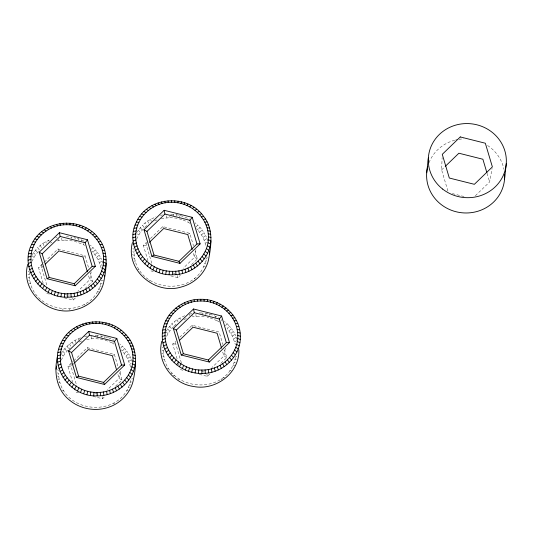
<?xml version="1.0" encoding="UTF-8"?>
<svg xmlns="http://www.w3.org/2000/svg" width="533" height="533" viewBox="0 0 533 533"><rect width="100%" height="100%" fill="white"/><g stroke="black" fill="none" stroke-linecap="round" stroke-linejoin="round"><path stroke-width="0.4" stroke-dasharray="2.67 2" d="M57.218 240.896L65.066 240.03L65.086 238.664M161.233 218.657L169.847 217.617L169.867 216.258M192.739 315.503L192.906 316.849L199.209 316.309L199.229 314.943M103.529 280.118L101.463 280.431C94.021 322.738 27.19 315.296 29.322 272.376M207.623 257.819L206.244 258.019C198.922 299.912 132.857 293.19 134.083 250.717M235.446 357.443C227.384 398.711 162.172 391.442 163.438 349.408M41.747 264.395L41.607 267.646L47.21 286.474M71.109 363.08L70.969 366.338L76.805 385.952M151.758 263.282L146.395 245.24L146.562 241.169M181.353 362.76L175.757 343.925L175.89 340.674M447.907 191.027L441.617 169.894L442.13 157.615M62.874 310.046L62.941 308.913M97.712 337.482L97.885 335.437L107.866 337.509M173.132 216.385L173.305 214.339L176.689 214.752L183.285 216.411L189.495 219.123M202.493 315.07L202.667 313.031L206.051 313.444L212.647 315.096L218.856 317.815M71.695 238.511L71.908 237.165L66.478 236.672M101.057 337.202L101.27 335.85M176.476 216.105L176.689 214.752M206.051 313.444L205.525 316.815L199.209 316.309M91.176 271.863L89.751 279.718L77.818 291.251M120.398 371.334L119.112 378.41L107.18 389.936M195.964 249.457L194.532 257.312L183.199 268.266M225.326 348.142L223.893 356.004L211.961 367.53M475.363 195.744L489.64 181.94L492.086 168.495M57.311 372.9L58.61 373.32C59.283 414.841 123.683 420.197 130.825 379.116M74.94 239.184L75.24 237.858L71.908 237.165M104.301 337.875L104.601 336.543M179.721 216.778L180.021 215.445M209.083 315.463L209.382 314.137M78.111 240.123L78.504 238.817L75.24 237.858M80.949 241.949L81.669 240.05L78.504 238.817M215.092 318.234L215.812 316.329M31.847 261.43L35.524 254.821L39.522 250.204L37.683 247.545L42.833 243.381L50.555 239.39M61.208 360.121L64.886 353.512L70.036 347.869M136.635 239.024L140.306 232.415L144.31 227.791L142.471 225.139L147.614 220.975L155.962 216.731M84.654 245.407L83.301 244.6L83.868 243.374M114.015 344.098L112.663 343.292L113.229 342.066M190.108 223.4L188.082 222.194L188.649 220.968M219.469 322.092L217.444 320.879L218.01 319.653M166.576 336.316L169.667 331.1L173.665 326.482L171.833 323.831L176.976 319.66L185.324 315.416M221.108 320.726L221.755 319.54M31.6 255.24L37.683 247.545M136.381 232.834L142.471 225.139M60.962 353.932C65.379 346.517 72.435 340.774 80.543 337.829M165.743 331.519L171.833 323.831M91.403 249.397L92.882 247.399L90.337 245.227M196.184 226.991L197.663 224.993L195.125 222.814M120.764 348.089L122.244 346.09L119.698 343.912M225.546 325.683L227.025 323.684L224.486 321.506M101.277 268.445L98.299 259.864L93.088 252.282L95.22 249.777L92.882 247.399M205.878 245.307L203.08 237.451L197.87 229.87L200.002 227.371L197.663 224.993M130.638 367.137L127.66 358.549L122.45 350.967L124.582 348.469L122.244 346.09M227.025 323.684L229.363 326.063L227.231 328.561L232.441 336.143L235.426 344.724M95.054 254.661L97.332 252.342L95.22 249.777M199.835 232.255L202.114 229.93L200.002 227.371M124.416 353.352L126.694 351.027L124.582 348.469M229.197 330.946L231.475 328.621L229.363 326.063M43.166 283.236L38.563 267.753L43.859 262.636M44.446 262.069L57.984 248.984L85.013 255.767L88.698 268.152M43.4 265.914L41.607 267.646L38.563 267.753M64.446 297.887L73.188 300.079L75.539 297.807M84.96 288.706L92.615 281.311L90.077 272.796M147.947 260.83L143.344 245.347L146.289 242.502M150.406 238.518L162.772 226.578L189.795 233.354L193.479 245.74M72.761 382.701L67.924 366.444L73.221 361.321M73.807 360.754L87.345 347.676L114.375 354.452L117.826 366.064M73.954 363.453L70.969 366.338L67.924 366.444M170.813 275.881L177.969 277.673L180.327 275.394M191.507 264.595L197.397 258.905L195.091 251.163M93.008 396.379L102.549 398.771L104.901 396.492M115.501 386.258L121.977 380.002L119.439 371.488M177.083 358.742L172.705 344.032L175.65 341.193M179.768 337.209L192.127 325.263L219.156 332.046L222.841 344.431M199.382 374.366L207.33 376.365L210.275 373.52M220.869 363.279L226.758 357.596L224.453 349.855M441.617 169.894L444.595 167.022M96.793 257.199L99.198 255.06L97.332 252.342M201.574 234.786L203.986 232.654L202.114 229.93M126.154 355.884L128.56 353.752L126.694 351.027M230.936 333.478L233.347 331.339L231.475 328.621M144.883 227.285L146.615 225.752L144.943 222.947M174.244 325.969L175.977 324.444L174.304 321.639M149.007 281.277L149.953 280.445M178.368 379.969L179.315 379.136M98.299 259.864L100.817 257.925L99.198 255.06M203.08 237.451L205.598 235.519L203.986 232.654M127.66 358.549L130.179 356.617L128.56 353.752M232.441 336.143L234.96 334.204L233.347 331.339M99.551 262.642L102.163 260.91L100.817 257.925M204.332 240.23L206.951 238.504L205.598 235.519M128.913 361.327L131.524 359.602L130.179 356.617M233.694 338.921L236.312 337.189L234.96 334.204M83.661 256.566L85.013 255.767M188.442 234.16L189.795 233.354M113.023 355.258L114.375 354.452M100.55 265.507L101.89 264.748M205.332 243.101L206.677 242.342M129.912 364.199L131.251 363.439M234.693 341.793L236.705 340.654M173.218 375.925L174.404 375.279M170.933 373.6L172.232 373.067M50.482 243.008L51.941 242.428M154.537 220.895L157.448 219.729M79.117 341.993L82.029 340.827M183.898 319.58L186.81 318.421L186.47 317.122M55.698 237.765L57.024 237.485M160.48 215.359L162.472 214.932M84.401 336.596L87.052 336.03M189.841 314.05L191.833 313.624M86.579 339.588C95.347 337.642 104.761 339.048 112.663 343.292M137.681 269.751L139.16 269.458M167.042 368.443L168.521 368.15M62.261 390.849L63.74 390.556M235.606 356.71L236.985 356.504M131.511 379.016L132.89 378.81M205.605 260.963L206.957 260.864M100.817 283.369L102.169 283.276M234.966 359.648L236.319 359.555M130.179 382.061L131.531 381.961M143.344 245.347L146.395 245.24M172.705 344.032L175.757 343.925M204.692 263.835L206.011 263.848M99.911 286.248L101.23 286.254M234.054 362.527L235.373 362.533M129.272 384.933L130.592 384.946M170.58 214.239L173.305 214.339M169.847 217.617L176.163 218.124L182.306 219.669M65.066 240.03L74.487 241.176L83.301 244.6M199.262 312.898L202.667 313.031M95.16 335.337L97.885 335.437M134.156 261.057L135.409 261.15M29.375 283.469L30.621 283.556M163.518 359.748L164.77 359.835M58.737 382.154L59.982 382.248M203.519 266.62L205.438 266.786M98.738 289.026L100.017 289.139M232.881 365.312L234.8 365.478M128.1 387.718L129.379 387.831M133.397 258.012L134.676 258.212M28.615 280.418L29.895 280.618M162.758 356.704L164.037 356.903M57.977 379.11L59.256 379.309M97.312 291.704L98.945 291.984M126.674 390.389L128.306 390.676M207.077 317.135L208.63 317.461M132.277 254.761L134.216 255.227M28.142 277.327L29.435 277.633M161.639 353.452L163.578 353.919M57.504 376.018L58.797 376.325M452.377 193.599L464.383 196.61M172.419 272.823L174.824 273.422M150.946 270.891L153.331 271.49M65.226 294.622L70.043 295.835M49.342 294.096L46.158 293.303L45.698 291.751M201.78 371.508L204.186 372.114M180.307 369.582L184.278 370.582M95.394 393.514L98.598 394.32M78.704 392.788L75.519 391.988L75.06 390.442M229.796 370.528L231.342 370.935M210.149 317.908L217.444 320.879M132.73 251.803L134.036 252.222M27.949 274.209L29.248 274.628M162.092 350.487L163.398 350.907M183.046 219.956L188.082 222.194M108.499 337.755L114.069 340.221M132.83 248.678L134.129 249.211M28.049 271.09L29.342 271.623M162.192 347.369L163.484 347.902M57.411 369.775L58.703 370.308M81.669 240.05L84.707 241.536M197.397 258.905L194.532 257.312L193.133 252.602M92.615 281.311L89.751 279.718L88.351 275.015M226.758 357.596L223.893 356.004L222.494 351.294M121.977 380.002L119.112 378.41L117.713 373.7M194.125 278.493L195.364 279.232M223.487 377.184L224.726 377.924M221.002 379.023L222.114 379.849M84.207 304.37L85.187 305.276M113.569 403.055L114.548 403.967M137.514 233.894L138.64 234.953M166.309 332.052L168.002 333.645M32.167 255.773L33.859 257.366M61.522 354.458L63.22 356.051M196.784 228.764L197.87 229.87M91.996 251.17L93.088 252.282M121.357 349.861L122.45 350.967M138.167 230.103L140.306 232.415M167.529 328.788L169.667 331.1M33.386 252.509L35.524 254.821M62.747 351.2L64.886 353.512M140.206 227.531L142.198 230.016M169.567 326.216L171.559 328.708M35.418 249.937L37.417 252.429M64.779 348.629L66.778 351.114M67.045 346.237L68.884 348.888M40.162 245.36L41.827 248.165M69.523 344.045L70.776 346.15M147.614 220.975L148.727 223.18M176.976 319.66L178.089 321.865M42.833 243.381L43.946 245.586M72.195 342.073L73.307 344.278M162.772 226.578L163.384 227.871M192.127 325.263L192.746 326.562M57.984 248.984L58.603 250.283M87.345 347.676L87.965 348.968M150.459 219.23L151.425 221.521M179.821 317.915L180.467 319.447M45.678 241.636L46.324 243.168M75.04 340.327L76.006 342.619M206.951 238.504L207.75 240.809M236.312 337.189L237.112 339.501M102.163 260.91L103.235 263.988M131.524 359.602L132.331 361.907M48.676 240.136L49.109 241.402M78.038 338.821L78.471 340.087M487.082 173.332L489.64 181.94M178.462 363.386L178.921 364.938M69.277 308.9L69.517 310.033M206.891 374.173L207.33 376.365M177.529 275.488L177.969 277.673M102.103 396.585L102.549 398.771M72.748 297.894L73.188 300.079M189.182 314.19L189.435 315.516M58.597 239.224L58.763 240.57M195.937 314.41L196.044 316.449M166.576 215.718L166.682 217.757M91.116 336.136L91.263 338.855M61.795 238.131L61.901 240.17M429.052 162.585A39.056 37.037 6.3 0 1 454.989 140.146M455.642 139.979A39.056 37.037 6.3 0 1 457.634 139.553M458.973 139.326A39.056 37.037 6.3 0 1 463.71 138.88M487.562 145.496A39.056 37.037 6.3 0 1 503.971 169.381"/><path stroke-width="0.8" d="M27.836 264.188C19.688 291.664 49.955 317.715 76.326 309.46C89.158 306.255 100.157 296.082 103.529 283.176C106.487 268.519 109.005 251.343 98.832 238.744C82.768 215.892 43.12 218.637 31.574 244.52C19.088 268.725 41.501 298.633 67.744 297.154L67.798 293.75C86.459 294.263 104.288 278.226 103.609 259.145C103.615 239.957 85.527 224.213 66.752 224.733C48.09 224.22 30.261 240.256 30.941 259.338C30.934 278.526 49.023 294.269 67.798 293.75M60.396 355.018L57.611 355.651C53.673 372.021 56.185 390.223 70.383 400.829C81.076 409.271 96.08 411.703 108.919 407.165C121.397 402.921 131.424 391.822 133.576 378.71C136.648 363.986 137.401 346.503 126.081 334.877C108.925 314.563 71.988 318.561 60.929 343.212C48.45 367.417 70.862 397.325 97.106 395.846L97.159 392.435C115.821 392.948 133.65 376.918 132.97 357.836C132.977 338.648 114.888 322.898 96.113 323.424C77.452 322.911 59.623 338.941 60.302 358.029C60.296 377.211 78.384 392.961 97.159 392.435M132.444 242.568C124.982 269.865 155.063 295.175 181.107 287.047C193.939 283.849 204.945 273.676 208.31 260.77C211.268 246.113 213.786 228.93 203.613 216.338C187.549 193.479 147.901 196.231 136.355 222.114C123.869 246.319 146.282 276.227 172.525 274.748L172.579 271.337C191.247 271.85 209.069 255.82 208.396 236.739C208.403 217.551 190.308 201.8 171.533 202.327C152.871 201.814 135.049 217.844 135.722 236.932C135.715 256.113 153.804 271.863 172.579 271.337M201.887 373.433C221.935 373.986 241.083 356.764 240.356 336.27C240.363 315.656 220.929 298.746 200.761 299.306C180.714 298.753 161.572 315.976 162.292 336.476C162.285 357.083 181.72 373.999 201.887 373.433L201.94 370.029C220.609 370.542 238.431 354.512 237.758 335.424C237.765 316.242 219.669 300.492 200.894 301.018C182.233 300.499 164.411 316.535 165.083 335.617C165.077 354.805 183.165 370.548 201.94 370.029M104.608 276.814L104.661 275.195M209.396 254.401L209.496 251.17M238.857 349.861C239.743 372.973 215.632 390.962 193.599 386.485C172.839 383.773 156.236 362.007 161.805 341.26M69.923 224.859L70.023 223.16M99.285 323.544L99.385 321.845M174.704 202.447L174.804 200.748M204.066 301.138L204.166 299.439M64.34 297.021L64.626 293.623M93.701 395.713L93.988 392.315M169.121 274.615L169.414 271.217M198.483 373.307L198.769 369.902M426.7 172.792L428.392 157.501M504.564 179.048L506.25 163.758M56.112 369.242L56.505 366.038M67.744 297.154C86.639 297.581 104.954 282.47 106.114 263.215L103.515 262.156M97.106 395.846C116.001 396.266 134.316 381.155 135.475 361.907L132.877 360.841M172.525 274.748C191.427 275.168 209.736 260.057 210.895 240.809L208.303 239.743M60.955 296.608L61.482 293.237M90.317 395.299L90.843 391.928M165.736 274.202L166.263 270.831M195.098 372.893L195.624 369.522M73.068 225.246L73.407 223.574M102.429 323.931L102.769 322.258M177.855 202.833L178.189 201.161M207.217 301.525L207.55 299.852M57.624 295.922L58.377 292.597M86.979 394.607L87.738 391.282M162.405 273.509L163.158 270.184M191.767 372.201L192.52 368.876M54.359 294.956L55.339 291.698M83.721 393.647L84.7 390.389M159.14 272.55L160.12 269.292M188.502 371.235L189.481 367.977M76.172 225.885L76.739 224.26M105.534 324.577L106.1 322.951M180.96 203.479L181.526 201.854M210.322 302.164L210.888 300.545M51.195 293.723L52.394 290.552M80.556 392.415L81.756 389.243M155.976 271.317L157.175 268.146M185.337 370.009L186.537 366.837M48.15 292.244L49.556 289.172M77.512 390.929L78.917 387.864M152.931 269.831L154.343 266.767M182.293 368.523L183.705 365.451M79.21 226.785L80.003 225.226M108.572 325.47L109.365 323.917M183.992 204.372L184.784 202.82M213.353 303.064L214.146 301.505M45.252 290.512L46.864 287.56M74.613 389.203L76.219 386.252M150.04 268.106L151.645 265.154M179.394 366.791L181.007 363.846M42.52 288.553L44.319 285.735M147.308 266.14L149.1 263.329M71.882 387.238L73.681 384.426M176.67 364.832L178.462 362.014M82.155 227.931L83.168 226.458M186.943 205.518L187.949 204.046M111.517 326.616L112.53 325.143M216.305 304.21L217.311 302.737M39.982 286.374L41.954 283.709M144.763 263.962L146.735 261.303M69.343 385.059L71.309 382.401M174.124 362.653L176.097 359.988M47.097 278.732L49.216 277.453L74.214 283.723L92.182 266.36L85.147 242.728L87.452 239.75L59.383 232.708L39.202 252.202L47.097 278.732L75.166 285.775L95.347 266.28L87.452 239.75M151.878 256.326L153.997 255.041L178.995 261.31L196.963 243.954L189.935 220.322L192.233 217.337L164.164 210.295L143.99 229.79L151.878 256.326L179.954 263.369L200.128 243.874L192.233 217.337M76.459 377.424L78.578 376.138L103.575 382.408L121.537 365.052L114.508 341.42L116.814 338.435L88.744 331.393L68.564 350.887L76.459 377.424L104.528 384.466L124.709 364.972L116.814 338.435M181.24 355.018L183.359 353.732L208.356 360.002L226.325 342.639L219.296 319.014L221.595 316.029L193.526 308.987L173.345 328.481L181.24 355.018L209.316 362.054L229.49 342.566L221.595 316.029M37.643 283.996L39.775 281.497M142.424 261.583L144.556 259.085M67.005 382.681L69.137 380.182M171.786 360.275L173.918 357.776M84.994 229.31L86.213 227.937M189.775 206.904L190.994 205.531M114.355 328.002L115.574 326.629M219.136 305.589L220.356 304.223M35.531 281.437L37.81 279.112M140.312 259.025L142.591 256.706M64.893 380.122L67.171 377.804M169.674 357.716L171.952 355.391M49.216 277.453L42.18 253.821L60.149 236.459L59.383 232.708M45.192 264.188L58.91 250.93L82.981 256.966L87.419 271.877M153.997 255.041L146.968 231.409L164.93 214.053L164.164 210.295M149.373 242.355L163.691 228.524L187.763 234.56L192.2 249.464M78.578 376.138L71.542 352.506L89.511 335.15L88.744 331.393M74.553 362.873L88.271 349.621L112.343 355.658L116.547 369.782M183.359 353.732L176.33 330.1L194.292 312.738L193.526 308.987M179.335 340.467L193.053 327.209L217.124 333.252L221.561 348.156M445.188 166.449L458.88 153.218L482.891 159.247L486.849 172.552M33.659 278.712L36.071 276.58M138.44 256.306L140.852 254.168M63.021 377.404L65.432 375.265M167.802 354.991L170.214 352.859M87.692 230.922L89.111 229.67M192.473 208.51L193.892 207.264M117.047 329.607L118.473 328.361M221.835 307.201L223.254 305.949M32.047 275.847L34.565 273.909M136.828 253.441L139.346 251.503M61.408 374.539L63.927 372.6M166.189 352.126L168.708 350.194M90.23 232.748L91.843 231.628M195.011 210.335L196.624 209.222M119.592 331.433L121.198 330.32M224.373 309.027L225.985 307.914M30.694 272.863L33.306 271.13M135.482 250.457L138.094 248.724M60.056 371.554L62.667 369.822M164.844 349.148L167.455 347.416M29.628 269.785L32.313 268.266M134.409 247.372L137.094 245.86M58.99 368.47L61.675 366.957M163.771 346.064L166.456 344.545M92.602 234.773L94.381 233.807M197.383 212.367L199.169 211.401M121.957 333.465L123.743 332.499M226.745 311.052L228.53 310.093M28.842 266.627L31.58 265.327M133.623 244.221L136.361 242.921M58.204 365.318L60.942 364.019M162.985 342.912L165.723 341.606M94.774 236.985L96.72 236.186M199.555 214.579L201.501 213.78M124.136 335.677L126.081 334.877M228.917 313.271L230.862 312.465M28.349 263.422L31.121 262.343M133.13 241.016L135.908 239.937M57.711 362.114L60.482 361.034M162.492 339.708L165.263 338.628M28.149 260.197L30.941 259.338M132.93 237.785L135.722 236.932M57.511 358.882L60.302 358.029M162.292 336.476L165.083 335.617M96.739 239.37L98.832 238.744M201.521 216.964L203.613 216.338M126.101 338.062L128.193 337.436M230.882 315.649L232.974 315.03M28.249 256.966L31.034 256.326M133.03 234.553L135.815 233.92M162.392 333.245L165.177 332.612M203.266 219.496L205.485 219.063M98.478 241.902L100.704 241.469M232.628 318.188L234.846 317.748M127.84 340.594L130.065 340.161M133.43 231.349L136.181 230.936M28.649 253.755L31.4 253.342M162.792 330.034L165.543 329.627M58.01 352.446L60.762 352.033M204.765 222.161L207.097 221.921M99.984 244.574L102.316 244.334M234.127 320.853L236.459 320.613M129.346 343.259L131.678 343.019M134.116 228.191L136.828 227.997M29.335 250.597L32.04 250.403M163.478 326.876L166.183 326.682M58.697 349.288L61.402 349.095M196.963 243.954L200.128 243.874M92.182 266.36L95.347 266.28M226.325 342.639L229.49 342.566M121.537 365.052L124.709 364.972M206.024 224.939L208.45 224.906M101.243 247.352L103.668 247.319M235.386 323.631L237.811 323.598M130.605 346.037L133.03 346.004M135.096 225.099L137.734 225.119M30.314 247.512L32.953 247.532M164.457 323.791L167.096 323.811M59.676 346.197L62.314 346.217M207.017 227.811L209.522 227.991M102.236 250.217L104.734 250.397M236.379 326.496L238.877 326.676M131.598 348.908L134.096 349.088M136.355 222.114L138.906 222.334M31.574 244.52L34.125 244.747M165.716 320.799L168.268 321.026M60.929 343.212L63.487 343.432M207.75 230.749L210.302 231.142M102.969 253.155L105.521 253.555M237.112 329.434L239.663 329.834M132.331 351.847L134.882 352.24M137.88 219.236L140.326 219.663M33.099 241.649L35.544 242.069M167.242 317.928L169.687 318.354M62.461 340.334L64.906 340.76M208.21 233.727L210.795 234.347M103.429 256.14L106.014 256.759M237.571 332.419L240.156 333.038M132.79 354.825L135.375 355.444M164.93 214.053L189.935 220.322M60.149 236.459L85.147 242.728M194.292 312.738L219.296 319.014M89.511 335.15L114.508 341.42M139.673 216.505L141.991 217.118M34.885 238.917L37.21 239.53M169.034 315.196L171.353 315.809M64.246 337.602L66.572 338.215M208.396 236.739L210.995 237.578M103.609 259.145L106.214 259.984M237.758 335.424L240.356 336.27M132.97 357.836L135.575 358.676M141.705 213.94L143.89 214.726M36.924 236.346L39.102 237.132M171.066 312.624L173.245 313.417M66.285 335.037L68.464 335.823M237.665 338.435L240.256 339.501M143.97 211.548L145.995 212.5M39.189 233.954L41.214 234.913M173.332 310.233L175.357 311.192M68.544 332.645L70.576 333.598M207.93 242.728L210.502 244.014M103.149 265.141L105.714 266.427M237.292 341.42L239.857 342.706M132.51 363.826L135.076 365.112M143.99 229.79L146.968 231.409M39.202 252.202L42.18 253.821M173.345 328.481L176.33 330.1M68.564 350.887L71.542 352.506M146.448 209.356L148.301 210.462M207.29 245.673L209.809 247.179M175.81 308.047L177.662 309.153M236.652 344.358L239.17 345.864M41.661 231.762L43.519 232.868M102.509 268.079L105.028 269.585M71.022 330.453L72.881 331.559M131.871 366.771L134.389 368.27M206.378 248.545L208.829 250.263M235.739 347.236L238.191 348.948M101.596 270.951L104.048 272.669M130.958 369.642L133.41 371.361M149.12 207.377L150.786 208.623M178.482 306.069L180.147 307.314M44.332 229.79L46.005 231.029M73.694 328.475L75.366 329.72M205.212 251.329L207.577 253.255M234.573 350.014L236.938 351.94M100.424 273.735L102.789 275.661M129.786 372.427L132.151 374.353M151.965 205.638L153.437 206.997M181.327 304.323L182.799 305.689M47.177 228.044L48.656 229.403M76.539 326.736L78.018 328.095M203.786 254.001L206.044 256.126M233.148 352.693L235.406 354.811M99.005 276.414L101.263 278.532M128.366 375.099L130.625 377.224M202.12 256.546L204.259 258.858M231.482 355.238L233.621 357.543M97.339 278.952L99.471 281.264M126.701 377.644L128.833 379.956M154.963 204.132L156.229 205.598M184.325 302.824L185.591 304.29M50.175 226.545L51.448 228.011M79.537 325.23L80.809 326.696M200.228 258.938L202.22 261.43M229.59 357.63L231.582 360.115M95.447 281.351L97.439 283.836M124.809 380.036L126.801 382.527M198.123 261.163L199.962 263.815M227.484 359.855L229.323 362.507M93.335 283.569L95.174 286.228M122.697 382.261L124.535 384.913M158.088 202.886L159.14 204.439M187.449 301.578L188.502 303.13M53.307 225.299L54.359 226.851M82.668 323.984L83.721 325.536M195.811 263.202L197.483 266.007M225.173 361.894L226.845 364.699M91.03 285.615L92.702 288.42M120.391 384.3L122.057 387.105M161.319 201.907L162.152 203.526M190.681 300.599L191.507 302.218M56.538 224.313L57.364 225.939M85.9 323.005L86.726 324.624M193.326 265.041L194.811 267.986M222.687 363.733L224.173 366.671M88.545 287.454L90.03 290.392M117.906 386.139L119.385 389.083M178.995 261.31L179.954 263.369M208.356 360.002L209.316 362.054M74.214 283.723L75.166 285.775M103.575 382.408L104.528 384.466M190.681 266.667L191.967 269.731M220.036 365.358L221.328 368.416M85.893 289.079L87.179 292.137M115.255 387.764L116.54 390.829M164.637 201.201L165.237 202.866M193.992 299.886L194.598 301.558M59.849 223.607L60.449 225.279M89.211 322.298L89.811 323.964M187.889 268.066L188.968 271.23M217.251 366.757L218.33 369.922M83.101 290.472L84.187 293.636M112.463 389.163L113.542 392.328M214.339 367.917L215.199 371.168M184.978 269.225L185.837 272.476M109.551 390.323L110.418 393.574M80.19 291.631L81.056 294.882M197.363 299.459L197.73 301.158M168.002 200.768L168.368 202.467M92.582 321.865L92.949 323.564M63.22 223.174L63.587 224.873M211.328 368.829L211.967 372.147M181.966 270.138L182.606 273.456M106.547 391.235L107.186 394.553M77.185 292.544L77.825 295.868M208.243 369.489L208.656 372.853M178.881 270.797L179.295 274.169M103.462 391.895L103.875 395.266M74.1 293.203L74.513 296.575M200.761 299.306L200.894 301.018M171.406 200.615L171.533 202.327M95.98 321.712L96.113 323.424M66.618 223.027L66.752 224.733M205.105 369.889L205.285 373.287M175.743 271.197L175.923 274.595M100.324 392.295L100.504 395.693M70.962 293.61L71.142 297.008M504.598 174.198A39.056 37.037 6.3 0 1 461.938 212.774A39.056 37.037 6.3 0 1 427.786 166.429M460.272 136.941L442.263 154.343L449.312 178.029L474.363 184.311L492.379 166.916L485.33 143.23L460.272 136.941M442.663 189.088A39.056 37.037 6.3 0 0 505.857 166.962A39.056 37.037 6.3 0 0 453.443 125.835A39.056 37.037 6.3 0 0 442.663 189.088"/></g></svg>
